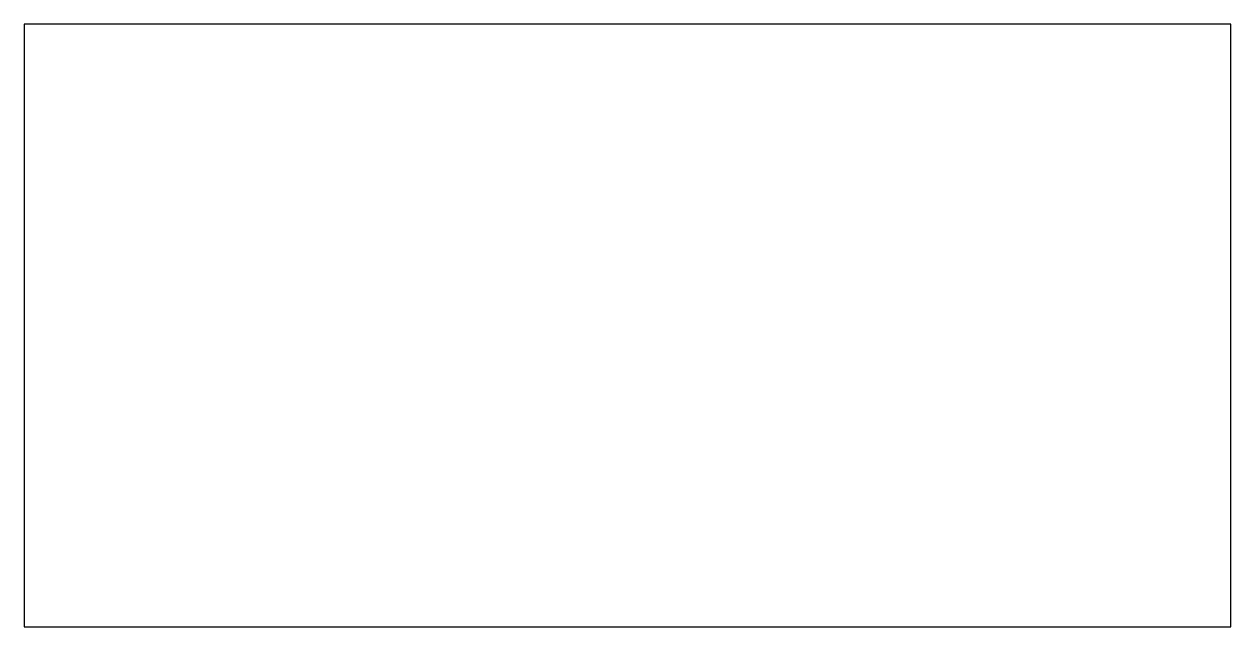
# Model space of a CAD drawing. Header units: metres. Extents: x 0 to 1200, y 0 to 600.
import ezdxf

# ---------------------------------------------------------------- set-up
doc = ezdxf.new("R2010")
doc.units = ezdxf.units.M

msp = doc.modelspace()

# ---------------------------------------------------------------- linework, layer by layer
at = {"layer": 'FIXTURE_PLAN'}
for p, q in [((1200, 600), (0, 600)), ((0, 600), (0, 0)), ((1200, 0), (1200, 600)), ((0, 0), (1200, 0))]:
    msp.add_line(p, q, dxfattribs=at)

doc.saveas('drawing.dxf')
